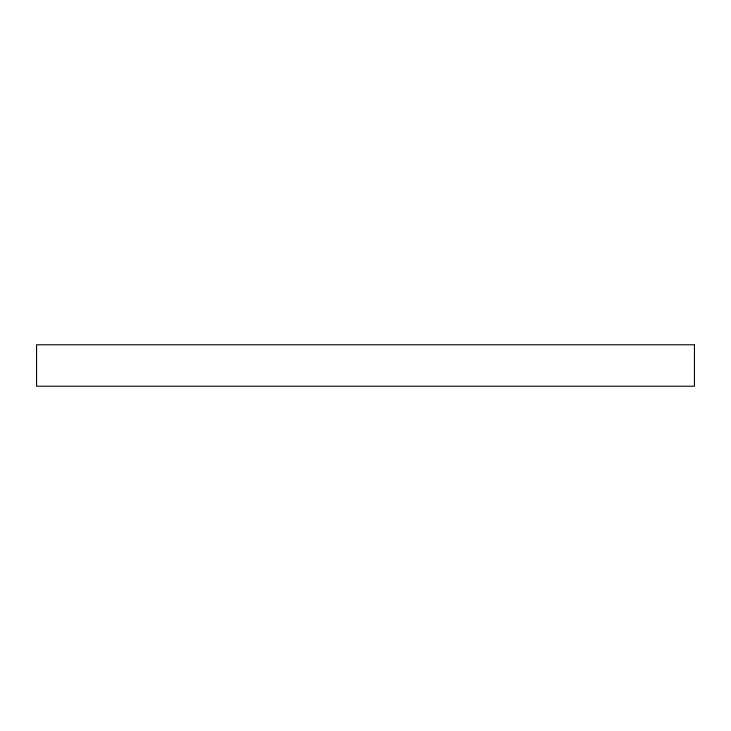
<?xml version="1.0" encoding="UTF-8"?>
<svg xmlns="http://www.w3.org/2000/svg" width="731" height="731" viewBox="0 0 731 731"><rect width="100%" height="100%" fill="white"/><g stroke="black" fill="none" stroke-linecap="round" stroke-linejoin="round"><path stroke-width="1.1" d="M694.45 344.776L36.55 344.776L36.55 386.224L694.45 386.224L694.45 344.776"/></g></svg>
